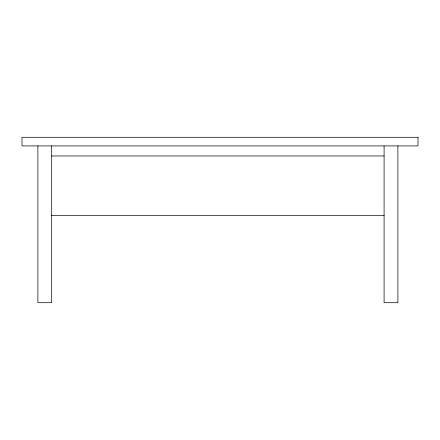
<?xml version="1.0" encoding="UTF-8"?>
<svg xmlns="http://www.w3.org/2000/svg" width="440" height="440" viewBox="0 0 440 440"><rect width="100%" height="100%" fill="white"/><g stroke="black" fill="none" stroke-linecap="round" stroke-linejoin="round"><path stroke-width="0.66" d="M51.694 155.964L384.087 155.964M51.694 215.578L384.087 215.578M397.887 145.915L397.887 302.709L384.087 302.709L384.087 145.915M51.694 145.915L51.694 302.709L37.89 302.709L37.89 145.915M418 137.291L22 137.291L22 145.915L418 145.915L418 137.291"/></g></svg>
